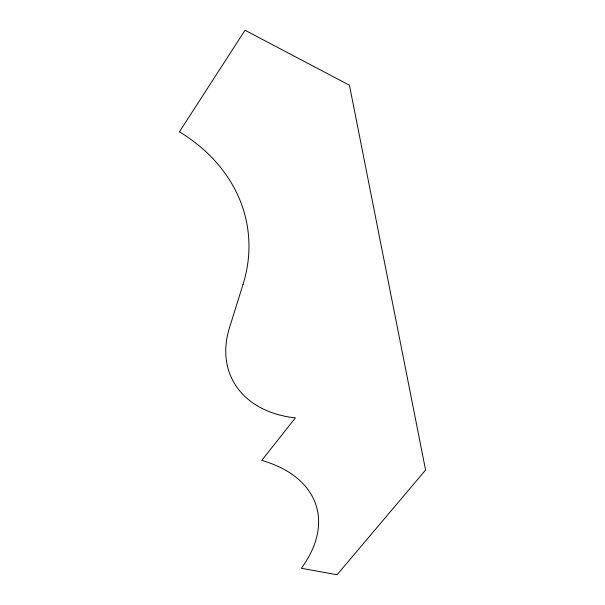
<?xml version="1.0" encoding="UTF-8"?>
<svg xmlns="http://www.w3.org/2000/svg" width="605" height="605" viewBox="0 0 605 605"><rect width="100%" height="100%" fill="white"/><g stroke="black" fill="none" stroke-linecap="round" stroke-linejoin="round"><path stroke-width="0.91" d="M242.998 284.531L229.492 327.706A118.557 84.193 -26.4 0 0 295.384 417.881L261.746 460.428A142.788 86.855 -17.1 0 1 301.328 568.261L337.061 574.75L425.587 470.032L349.448 85.222L245.025 30.25L179.413 131.845A193.676 153.284 -9.1 0 1 242.998 284.531"/></g></svg>
